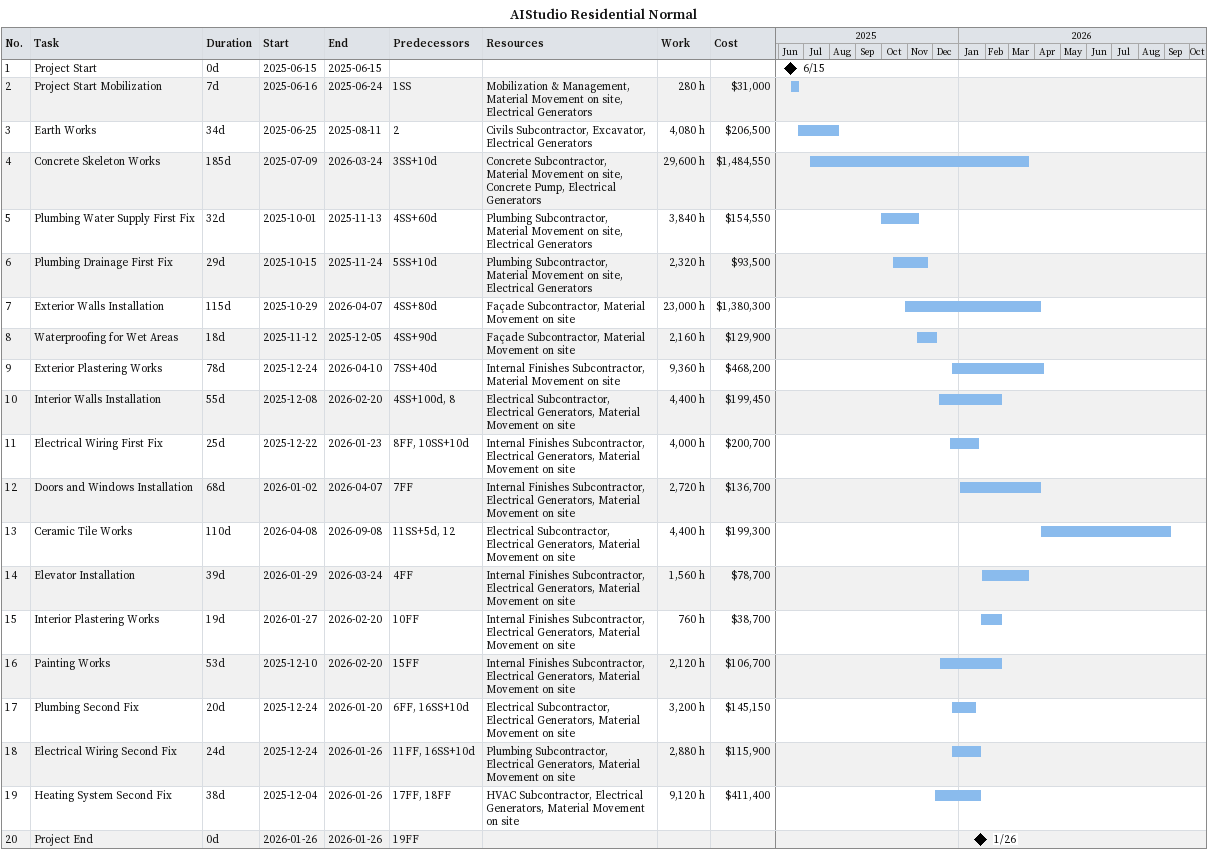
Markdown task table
AIStudio Residential Normal

| ID | Task | Duration | Start | Finish | Predecessors | Resources | Work (h) | Cost ($) |
|---|---|---|---|---|---|---|---|---|
| 1 | Project Start | 0d | 2025-06-15 | 2025-06-15 |  |  |  |  |
| 2 | Project Start Mobilization | 7d | 2025-06-16 | 2025-06-24 | 1SS | Mobilization & Management, Material Movement on site, Electrical Generators | 280 | 31000 |
| 3 | Earth Works | 34d | 2025-06-25 | 2025-08-11 | 2 | Civils Subcontractor, Excavator, Electrical Generators | 4080 | 206500 |
| 4 | Concrete Skeleton Works | 185d | 2025-07-09 | 2026-03-24 | 3SS+10d | Concrete Subcontractor, Material Movement on site, Concrete Pump, Electrical Generators | 29600 | 1484550 |
| 5 | Plumbing Water Supply First Fix | 32d | 2025-10-01 | 2025-11-13 | 4SS+60d | Plumbing Subcontractor, Material Movement on site, Electrical Generators | 3840 | 154550 |
| 6 | Plumbing Drainage First Fix | 29d | 2025-10-15 | 2025-11-24 | 5SS+10d | Plumbing Subcontractor, Material Movement on site, Electrical Generators | 2320 | 93500 |
| 7 | Exterior Walls Installation | 115d | 2025-10-29 | 2026-04-07 | 4SS+80d | Façade Subcontractor, Material Movement on site | 23000 | 1380300 |
| 8 | Waterproofing for Wet Areas | 18d | 2025-11-12 | 2025-12-05 | 4SS+90d | Façade Subcontractor, Material Movement on site | 2160 | 129900 |
| 9 | Exterior Plastering Works | 78d | 2025-12-24 | 2026-04-10 | 7SS+40d | Internal Finishes Subcontractor, Material Movement on site | 9360 | 468200 |
| 10 | Interior Walls Installation | 55d | 2025-12-08 | 2026-02-20 | 4SS+100d, 8 | Electrical Subcontractor, Electrical Generators, Material Movement on site | 4400 | 199450 |
| 11 | Electrical Wiring First Fix | 25d | 2025-12-22 | 2026-01-23 | 8FF, 10SS+10d | Internal Finishes Subcontractor, Electrical Generators, Material Movement on site | 4000 | 200700 |
| 12 | Doors and Windows Installation | 68d | 2026-01-02 | 2026-04-07 | 7FF | Internal Finishes Subcontractor, Electrical Generators, Material Movement on site | 2720 | 136700 |
| 13 | Ceramic Tile Works | 110d | 2026-04-08 | 2026-09-08 | 11SS+5d, 12 | Electrical Subcontractor, Electrical Generators, Material Movement on site | 4400 | 199300 |
| 14 | Elevator Installation | 39d | 2026-01-29 | 2026-03-24 | 4FF | Internal Finishes Subcontractor, Electrical Generators, Material Movement on site | 1560 | 78700 |
| 15 | Interior Plastering Works | 19d | 2026-01-27 | 2026-02-20 | 10FF | Internal Finishes Subcontractor, Electrical Generators, Material Movement on site | 760 | 38700 |
| 16 | Painting Works | 53d | 2025-12-10 | 2026-02-20 | 15FF | Internal Finishes Subcontractor, Electrical Generators, Material Movement on site | 2120 | 106700 |
| 17 | Plumbing Second Fix | 20d | 2025-12-24 | 2026-01-20 | 6FF, 16SS+10d | Electrical Subcontractor, Electrical Generators, Material Movement on site | 3200 | 145150 |
| 18 | Electrical Wiring Second Fix | 24d | 2025-12-24 | 2026-01-26 | 11FF, 16SS+10d | Plumbing Subcontractor, Electrical Generators, Material Movement on site | 2880 | 115900 |
| 19 | Heating System Second Fix | 38d | 2025-12-04 | 2026-01-26 | 17FF, 18FF | HVAC Subcontractor, Electrical Generators, Material Movement on site | 9120 | 411400 |
| 20 | Project End | 0d | 2026-01-26 | 2026-01-26 | 19FF |  |  |  |
